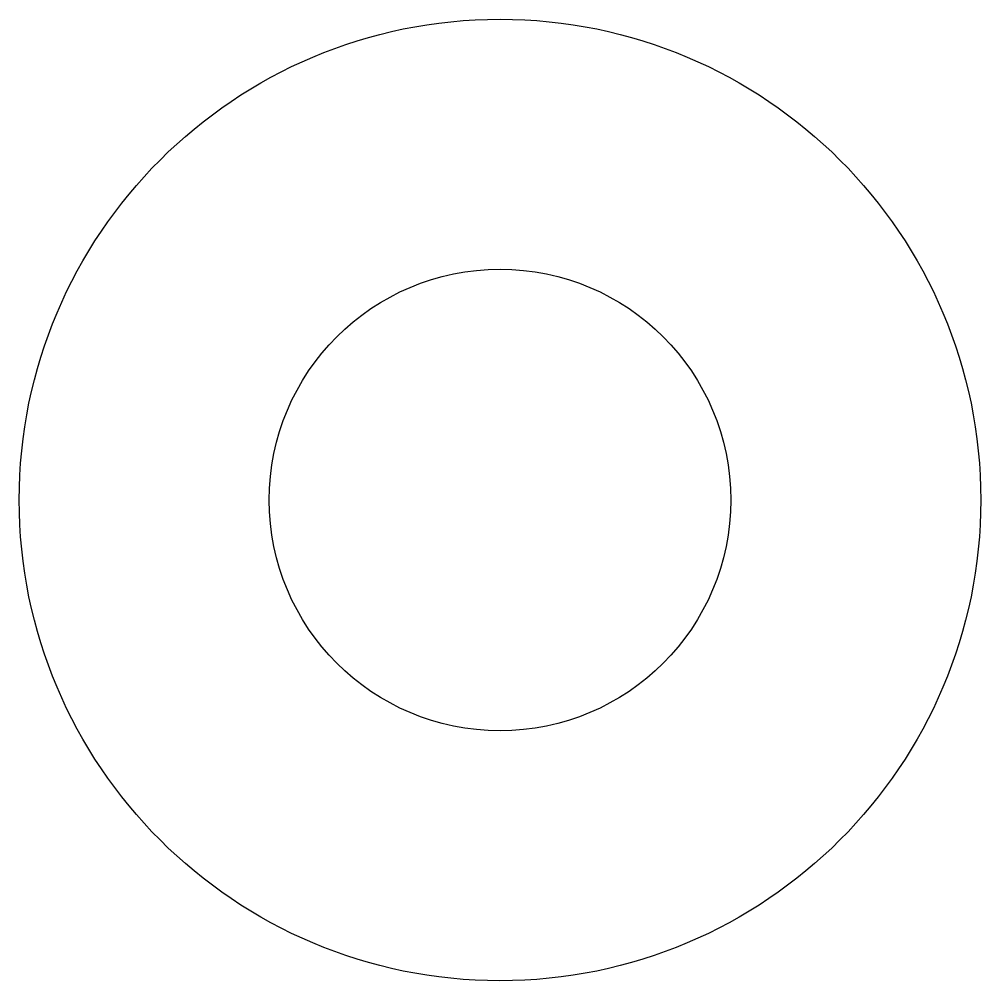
# Model space of a CAD drawing. Header units: millimetres. Extents: x -10 to 10, y -10 to 10.
import ezdxf

# ---------------------------------------------------------------- set-up
doc = ezdxf.new("R2010")
doc.units = ezdxf.units.MM

msp = doc.modelspace()

# ---------------------------------------------------------------- linework, layer by layer
at = {"color": 7, "linetype": 'Continuous'}
for radius in [10, 4.8]:
    msp.add_circle((0, 0), radius, dxfattribs=at)

doc.saveas('drawing.dxf')
